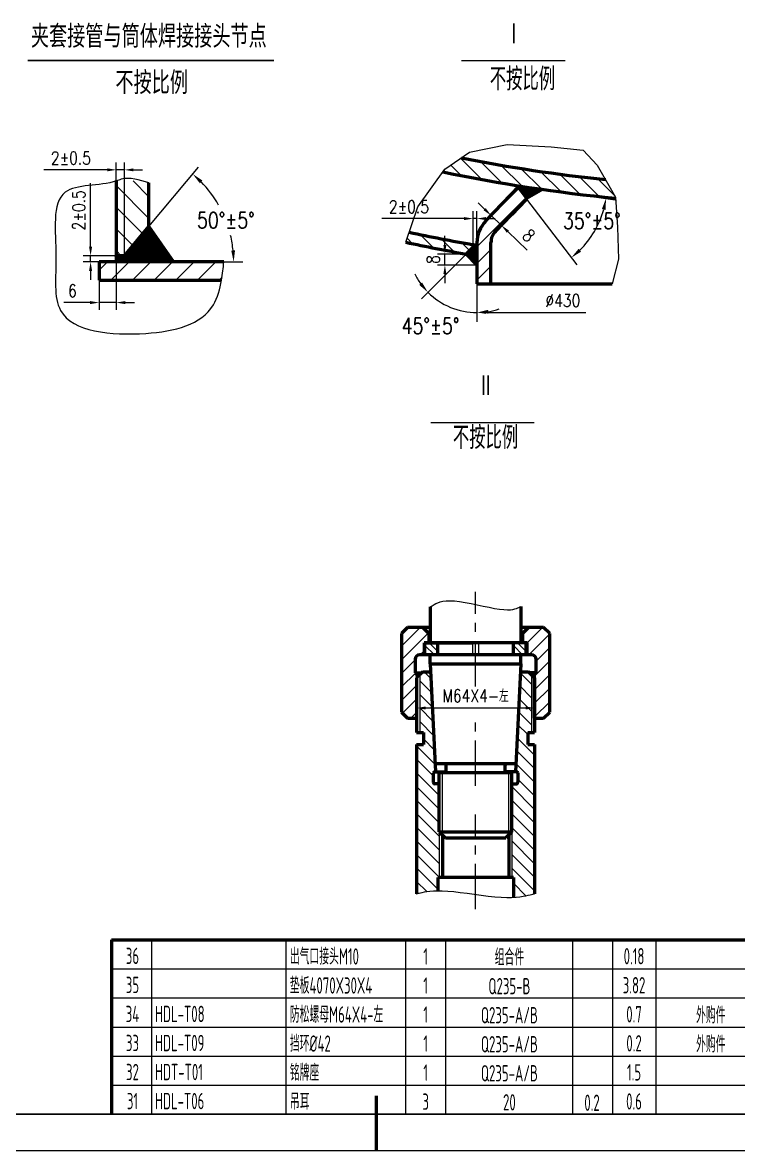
# Model space of a CAD drawing. Header units: millimetres. Extents: x 6558 to 31654, y 4748 to 14840.
# Drawn here: x 20206 to 22573, y 4748 to 8477 of the extents above; entities that cross this region are included whole.
import ezdxf
from ezdxf.enums import TextEntityAlignment as Align

# ---------------------------------------------------------------- set-up
doc = ezdxf.new("R2010")
doc.units = ezdxf.units.MM
doc.header["$LTSCALE"] = 120
doc.linetypes.add('CENTER', pattern=[2, 1.25, -0.25, 0.25, -0.25])
doc.linetypes.add('DASHED', pattern=[0.75, 0.5, -0.25])
doc.layers.get('Defpoints').update_dxf_attribs({"lineweight": 18})
for name, color, linetype, lineweight in [('1轮廓实线层', 7, 'Continuous', 50), ('2细线层', 4, 'Continuous', 18), ('3中心线层', 1, 'CENTER', 18), ('4虚线层', 6, 'DASHED', 18), ('5剖面线层', 2, 'Continuous', 18), ('6文字层', 3, 'Continuous', 20), ('7标注层', 4, 'Continuous', 20)]:
    doc.layers.add(name, color=color, linetype=linetype, lineweight=lineweight)
doc.layers.add('图框层', color=7, linetype='Continuous')
doc.styles.add('PC_TEXTSTYLE', font='gbenor.shx', dxfattribs={"width": 0.8, "bigfont": 'gbcbig.shx'})
doc.styles.get("Standard").update_dxf_attribs({"font": 'isocp.shx', "width": 0.707, "bigfont": 'hztxt.shx'})
doc.styles.add('TH_GBDIM', font='romans.shx', dxfattribs={"width": 0.8, "bigfont": 'gbcbig.shx'})
doc.dimstyles.new('TH_GBDIM', dxfattribs={"dimscale": 12, "dimtxt": 3.5, "dimasz": 2.5, "dimexe": 2, "dimexo": 0, "dimgap": 1.5, "dimtad": 1, "dimdec": 0, "dimzin": 0, "dimdsep": 46, "dimtxsty": 'TH_GBDIM', "dimcen": 2.5, "dimclrd": 256, "dimclre": 256, "dimclrt": 256, "dimadec": 0, "dimazin": 0, "dimtfac": 0.714286, "dimtdec": 0, "dimtmove": 0, "dimatfit": 3, "dimfxl": 0, "dimtzin": 0, "dimlwd": -1, "dimlwe": -1, "dimarcsym": 0})
doc.dimstyles.new('TH_GBDIM$2', dxfattribs={"dimscale": 15, "dimtxt": 3.5, "dimasz": 2.5, "dimexe": 2, "dimexo": 0, "dimgap": 1.5, "dimtad": 1, "dimtih": 1, "dimtoh": 1, "dimdec": 0, "dimzin": 0, "dimdsep": 46, "dimtxsty": 'TH_GBDIM', "dimcen": 2.5, "dimclrd": 256, "dimclre": 256, "dimclrt": 256, "dimadec": 0, "dimazin": 0, "dimtfac": 0.714286, "dimtdec": 0, "dimtmove": 0, "dimatfit": 3, "dimfxl": 0, "dimtzin": 0, "dimlwd": -1, "dimlwe": -1, "dimarcsym": 0})

# ---------------------------------------------------------------- blocks, each defined once
blk = doc.blocks.new('*D50')
at = {"layer": '7标注层'}
for p, q in [((21928.1, 7925.1), (22164.7, 7891)), ((21871.8, 7892.6), (22038.6, 7675.5))]:
    blk.add_line(p, q, dxfattribs=at)
blk.add_arc((21836.8, 7938.2), 301.3, 314.6653, 344.6759, dxfattribs=at)
for points in [[(22121.3, 7859.9), (22133.5, 7857.3), (22135, 7895.3)], [(22052.7, 7719.2), (22044.5, 7728.6), (22020.3, 7699.3)]]:
    blk.add_solid(points, dxfattribs=at)
at = {"layer": 'Defpoints', "color": 0}
for p in [(21836.6, 7938.5), (21849.1, 7936.5), (21928.1, 7925.1), (21871.8, 7892.6), (22114.3, 7820.7)]:
    blk.add_point(p, dxfattribs=at)
at = {"layer": '7标注层', "insert": (22088.2, 7820.9), "char_height": 52.5, "attachment_point": 5, "style": 'TH_GBDIM'}
blk.add_mtext('35%%d%%p5%%d', dxfattribs=at)
blk = doc.blocks.new('*D51')
at = {"layer": '7标注层'}
for p, q in [((21733.4, 7859.7), (21711.8, 7880.5)), ((21786.8, 7871.8), (21738.3, 7821.6)), ((21755, 7838.9), (21788.7, 7806.4)), ((21820.5, 7839.3), (21772, 7789.1)), ((21810.3, 7785.6), (21873.9, 7724.2))]:
    blk.add_line(p, q, dxfattribs=at)
for points in [[(21736.9, 7863.3), (21729.9, 7856.1), (21755, 7838.9)], [(21813.8, 7789.2), (21806.8, 7782), (21788.7, 7806.4)]]:
    blk.add_solid(points, dxfattribs=at)
at = {"layer": 'Defpoints', "color": 0}
for p in [(21786.8, 7871.8), (21755, 7838.9), (21820.5, 7839.3)]:
    blk.add_point(p, dxfattribs=at)
at = {"layer": '7标注层', "insert": (21880, 7772.5), "char_height": 42, "attachment_point": 5, "rotation": 316.0489, "style": 'TH_GBDIM'}
blk.add_mtext('8{}{}', dxfattribs=at)
blk = doc.blocks.new('*D52')
at = {"layer": '7标注层'}
for p, q in [((21602.2, 7741.4), (21602.2, 7771.4)), ((21672.9, 7711.4), (21578.2, 7711.4)), ((21602.2, 7674.8), (21602.2, 7711.4)), ((21708.3, 7674.8), (21578.2, 7674.8)), ((21602.2, 7644.8), (21602.2, 7614.8))]:
    blk.add_line(p, q, dxfattribs=at)
for points in [[(21597.2, 7741.4), (21607.2, 7741.4), (21602.2, 7711.4)], [(21597.2, 7644.8), (21607.2, 7644.8), (21602.2, 7674.8)]]:
    blk.add_solid(points, dxfattribs=at)
at = {"layer": 'Defpoints', "color": 0}
for p in [(21602.2, 7711.4), (21672.9, 7711.4), (21708.3, 7674.8)]:
    blk.add_point(p, dxfattribs=at)
at = {"layer": '7标注层', "insert": (21563.2, 7693.1), "char_height": 42, "attachment_point": 5, "rotation": 90, "style": 'TH_GBDIM'}
blk.add_mtext('8{}{}', dxfattribs=at)
blk = doc.blocks.new('*D53')
at = {"layer": '7标注层'}
for p, q in [((21695.9, 7742.2), (21695.9, 7852.5)), ((21708.3, 7742.2), (21708.3, 7852.5)), ((21665.9, 7828.5), (21393.4, 7828.5)), ((21708.3, 7828.5), (21695.9, 7828.5)), ((21738.3, 7828.5), (21768.3, 7828.5))]:
    blk.add_line(p, q, dxfattribs=at)
for points in [[(21665.9, 7833.5), (21665.9, 7823.5), (21695.9, 7828.5)], [(21738.3, 7833.5), (21738.3, 7823.5), (21708.3, 7828.5)]]:
    blk.add_solid(points, dxfattribs=at)
at = {"layer": 'Defpoints', "color": 0}
for p in [(21708.3, 7828.5), (21695.9, 7742.2), (21708.3, 7742.2)]:
    blk.add_point(p, dxfattribs=at)
at = {"layer": '7标注层', "insert": (21483.4, 7867.5), "char_height": 42, "attachment_point": 5, "style": 'TH_GBDIM'}
blk.add_mtext('2%%p0.5', dxfattribs=at)
blk = doc.blocks.new('*D54')
at = {"layer": '7标注层'}
for p, q in [((21672.6, 7711.1), (21525, 7563.5)), ((21708.3, 7612.8), (21708.3, 7487.6))]:
    blk.add_line(p, q, dxfattribs=at)
for start, end in [(206.2376, 215.6188), (225, 270), (279.3812, 288.7624)]:
    blk.add_arc((21708.3, 7746.9), 229.3, start, end, dxfattribs=at)
for points in [[(21526.7, 7617.4), (21517.2, 7609.3), (21546.2, 7584.7)], [(21746.2, 7514.4), (21745.2, 7526.9), (21708.3, 7517.6)]]:
    blk.add_solid(points, dxfattribs=at)
at = {"layer": 'Defpoints', "color": 0}
for p in [(21695.9, 7734.5), (21708.3, 7748.5), (21672.6, 7711.1), (21708.3, 7612.8), (21649, 7525.4)]:
    blk.add_point(p, dxfattribs=at)
at = {"layer": '7标注层', "insert": (21554.8, 7473.9), "char_height": 52.5, "attachment_point": 5, "style": 'TH_GBDIM'}
blk.add_mtext('45°%%p5%%d', dxfattribs=at)
blk = doc.blocks.new('*D55')
at = {"layer": '7标注层'}
for p, q in [((21708.3, 7612.8), (21708.3, 7494.4)), ((21738.3, 7518.4), (22068.8, 7518.4))]:
    blk.add_line(p, q, dxfattribs=at)
blk.add_solid([(21738.3, 7523.4), (21738.3, 7513.4), (21708.3, 7518.4)], dxfattribs=at)
at = {"layer": 'Defpoints', "color": 0}
for p in [(21708.3, 7612.8), (22276.4, 7612.8), (22276.4, 7518.4)]:
    blk.add_point(p, dxfattribs=at)
at = {"layer": '7标注层', "insert": (21992.4, 7557.4), "char_height": 42, "attachment_point": 5, "style": 'TH_GBDIM'}
blk.add_mtext('%%C430{}{}', dxfattribs=at)
blk = doc.blocks.new('*D78')
at = {"layer": '7标注层', "linetype": 'Continuous'}
for p, q in [((20515.5, 7685.6), (20515.5, 7526.8)), ((20459, 7624.8), (20459, 7526.8)), ((20429, 7550.8), (20342.2, 7550.8)), ((20515.5, 7550.8), (20459, 7550.8)), ((20545.5, 7550.8), (20575.5, 7550.8))]:
    blk.add_line(p, q, dxfattribs=at)
for points in [[(20429, 7555.8), (20429, 7545.8), (20459, 7550.8)], [(20545.5, 7555.8), (20545.5, 7545.8), (20515.5, 7550.8)]]:
    blk.add_solid(points, dxfattribs=at)
at = {"layer": 'Defpoints', "color": 0, "linetype": 'Continuous'}
for p in [(20515.5, 7685.6), (20459, 7624.8), (20459, 7550.8)]:
    blk.add_point(p, dxfattribs=at)
at = {"layer": '7标注层', "linetype": 'Continuous', "insert": (20370.6, 7589.8), "char_height": 42, "attachment_point": 5, "style": 'TH_GBDIM'}
blk.add_mtext('6{}{}', dxfattribs=at)
blk = doc.blocks.new('*D79')
at = {"layer": '7标注层'}
for p, q in [((20623.5, 7802.4), (20788, 7998.4)), ((20871.2, 7685.6), (20933.9, 7685.6))]:
    blk.add_line(p, q, dxfattribs=at)
for start, end in [(29.7417, 44.3184), (5.6816, 13.3396)]:
    blk.add_arc((20525.5, 7685.6), 378.3, start, end, dxfattribs=at)
for points in [[(20792, 7945.3), (20800.5, 7954.5), (20768.7, 7975.4)], [(20908.2, 7723.3), (20895.8, 7722.7), (20903.9, 7685.6)]]:
    blk.add_solid(points, dxfattribs=at)
at = {"layer": 'Defpoints', "color": 0}
for p in [(20841.6, 7893.5), (20623.5, 7802.4), (20459, 7685.6), (20542.5, 7705.8), (20871.2, 7685.6)]:
    blk.add_point(p, dxfattribs=at)
at = {"layer": '7标注层', "insert": (20878, 7823.1), "char_height": 52.5, "attachment_point": 5, "style": 'TH_GBDIM'}
blk.add_mtext('50°%%p5%%d', dxfattribs=at)
blk = doc.blocks.new('*D80')
at = {"layer": '7标注层'}
for p, q in [((20430.7, 7735.8), (20430.7, 7945.8)), ((20515.7, 7705.8), (20406.7, 7705.8)), ((20515.5, 7685.6), (20406.7, 7685.6)), ((20430.7, 7685.6), (20430.7, 7705.8)), ((20430.7, 7655.6), (20430.7, 7625.6))]:
    blk.add_line(p, q, dxfattribs=at)
for points in [[(20425.7, 7735.8), (20435.7, 7735.8), (20430.7, 7705.8)], [(20425.7, 7655.6), (20435.7, 7655.6), (20430.7, 7685.6)]]:
    blk.add_solid(points, dxfattribs=at)
at = {"layer": 'Defpoints', "color": 0}
for p in [(20430.7, 7685.6), (20515.5, 7685.6), (20515.7, 7705.8)]:
    blk.add_point(p, dxfattribs=at)
at = {"layer": '7标注层', "insert": (20391.7, 7855.8), "char_height": 42, "attachment_point": 5, "rotation": 90, "style": 'TH_GBDIM'}
blk.add_mtext('2%%p0.5', dxfattribs=at)
blk = doc.blocks.new('*D81')
at = {"layer": '7标注层'}
for p, q in [((20485.7, 7989.6), (20275.7, 7989.6)), ((20515.7, 7705.8), (20515.7, 8013.6)), ((20542.5, 7989.6), (20515.7, 7989.6)), ((20542.5, 7705.8), (20542.5, 8013.6)), ((20572.5, 7989.6), (20602.5, 7989.6))]:
    blk.add_line(p, q, dxfattribs=at)
for points in [[(20485.7, 7994.6), (20485.7, 7984.6), (20515.7, 7989.6)], [(20572.5, 7994.6), (20572.5, 7984.6), (20542.5, 7989.6)]]:
    blk.add_solid(points, dxfattribs=at)
at = {"layer": 'Defpoints', "color": 0}
for p in [(20542.5, 7989.6), (20515.7, 7705.8), (20542.5, 7705.8)]:
    blk.add_point(p, dxfattribs=at)
at = {"layer": '7标注层', "insert": (20365.7, 8028.6), "char_height": 42, "attachment_point": 5, "style": 'TH_GBDIM'}
blk.add_mtext('2%%p0.5', dxfattribs=at)
blk = doc.blocks.new('*D84')
at = {"layer": '7标注层'}
for p, q in [((21508.8, 6302.3), (21508.8, 6186.5)), ((21898.8, 6268.1), (21898.8, 6186.5)), ((21538.8, 6210.5), (21868.8, 6210.5))]:
    blk.add_line(p, q, dxfattribs=at)
for points in [[(21538.8, 6215.5), (21538.8, 6205.5), (21508.8, 6210.5)], [(21868.8, 6215.5), (21868.8, 6205.5), (21898.8, 6210.5)]]:
    blk.add_solid(points, dxfattribs=at)
at = {"layer": 'Defpoints', "color": 0}
for p in [(21508.8, 6302.3), (21898.8, 6268.1), (21898.8, 6210.5)]:
    blk.add_point(p, dxfattribs=at)
at = {"layer": '7标注层', "insert": (21703.8, 6250.7), "char_height": 42, "attachment_point": 5, "style": 'TH_GBDIM'}
blk.add_mtext('M64X4-左', dxfattribs=at)
blk = doc.blocks.new('*D82')
for p, q in [((-438.206963, -146.481532), (-438.204407, -146.480925)), ((-438.204407, -146.480925), (-438.186511, -146.476675)), ((-438.186511, -146.476675), (-438.137937, -146.465139)), ((-438.137937, -146.465139), (-438.043346, -146.442674)), ((-438.043346, -146.442674), (-437.887398, -146.405638)), ((-437.887398, -146.405638), (-437.654755, -146.350386)), ((-437.654755, -146.350386), (-437.330077, -146.273277)), ((-437.330077, -146.273277), (-436.898025, -146.170667)), ((-436.898025, -146.170667), (-436.343664, -146.042057)), ((-436.343664, -146.042057), (-435.653675, -145.899522)), ((-435.653675, -145.899522), (-434.815142, -145.758282)), ((-434.815142, -145.758282), (-433.81515, -145.633556)), ((-433.81515, -145.633556), (-432.640783, -145.540562)), ((-432.640783, -145.540562), (-431.279126, -145.494521)), ((-431.279126, -145.494521), (-429.717264, -145.51065)), ((-429.717264, -145.51065), (-427.942281, -145.604169)), ((-427.942281, -145.604169), (-425.952516, -145.783795)), ((-425.952516, -145.783795), (-423.791324, -146.03223)), ((-423.791324, -146.03223), (-421.513314, -146.325675)), ((-421.513314, -146.325675), (-419.173094, -146.640331)), ((-419.173094, -146.640331), (-416.825275, -146.952397)), ((-416.825275, -146.952397), (-414.524465, -147.238075)), ((-414.524465, -147.238075), (-412.325273, -147.473565)), ((-412.325273, -147.473565), (-410.282308, -147.635066)), ((-410.282308, -147.635066), (-408.439559, -147.7055)), ((-408.439559, -147.7055), (-406.798531, -147.694659)), ((-406.798531, -147.694659), (-405.350108, -147.619058)), ((-405.350108, -147.619058), (-404.085175, -147.495211)), ((-404.085175, -147.495211), (-402.994616, -147.339632)), ((-402.994616, -147.339632), (-402.069317, -147.168833)), ((-402.069317, -147.168833), (-401.300161, -146.999328)), ((-401.300161, -146.999328), (-400.678034, -146.847632)), ((-400.678034, -146.847632), (-400.192466, -146.726791)), ((-400.192466, -146.726791), (-399.827571, -146.635981)), ((-399.827571, -146.635981), (-399.566111, -146.570912)), ((-399.566111, -146.570912), (-399.390847, -146.527295)), ((-399.390847, -146.527295), (-399.284539, -146.500839)), ((-399.284539, -146.500839), (-399.206963, -146.481532)), ((-399.229949, -146.487253), (-399.209837, -146.482248))]:
    blk.add_line(p, q)
blk = doc.blocks.new('*D83')
for p, q in [((-433.706963, -51.677734), (-433.705116, -51.676582)), ((-433.705116, -51.676582), (-433.692182, -51.668518)), ((-433.692182, -51.668518), (-433.657075, -51.64663)), ((-433.657075, -51.64663), (-433.58871, -51.604007)), ((-433.58871, -51.604007), (-433.476001, -51.533736)), ((-433.476001, -51.533736), (-433.30786, -51.428905)), ((-433.30786, -51.428905), (-433.073202, -51.282603)), ((-433.073202, -51.282603), (-432.76094, -51.087918)), ((-432.76094, -51.087918), (-432.359095, -50.843208)), ((-432.359095, -50.843208), (-431.852109, -50.567914)), ((-431.852109, -50.567914), (-431.22353, -50.286748)), ((-431.22353, -50.286748), (-430.456909, -50.024423)), ((-430.456909, -50.024423), (-429.535794, -49.805649)), ((-429.535794, -49.805649), (-428.443733, -49.655138)), ((-428.443733, -49.655138), (-427.164276, -49.597603)), ((-427.164276, -49.597603), (-425.680972, -49.657754)), ((-425.680972, -49.657754), (-423.989656, -49.850681)), ((-423.989656, -49.850681), (-422.135319, -50.152988)), ((-422.135319, -50.152988), (-420.175237, -50.531655)), ((-420.175237, -50.531655), (-418.166687, -50.953663)), ((-418.166687, -50.953663), (-416.166946, -51.385993)), ((-416.166946, -51.385993), (-414.233291, -51.795626)), ((-414.233291, -51.795626), (-412.422998, -52.149541)), ((-412.422998, -52.149541), (-410.793344, -52.414722)), ((-405.731602, -52.349124), (-405.203592, -52.185799)), ((-405.203592, -52.185799), (-404.788364, -52.018024)), ((-404.788364, -52.018024), (-404.465064, -51.86535)), ((-404.465064, -51.86535), (-404.214832, -51.743347)), ((-404.214832, -51.743347), (-404.026787, -51.651665)), ((-404.026787, -51.651665), (-403.892047, -51.585971)), ((-403.892047, -51.585971), (-403.801726, -51.541935)), ((-403.801726, -51.541935), (-403.746941, -51.515224)), ((-403.746941, -51.515224), (-403.706963, -51.495732)), ((-403.718809, -51.501508), (-403.708444, -51.496454)), ((-410.793344, -52.414722), (-409.388585, -52.566909)), ((-409.388585, -52.566909), (-408.200887, -52.616892)), ((-408.200887, -52.616892), (-407.209394, -52.584221)), ((-407.209394, -52.584221), (-406.393251, -52.488449)), ((-406.393251, -52.488449), (-405.731602, -52.349124))]:
    blk.add_line(p, q)
blk = doc.blocks.new('PC_MXB_BLOCK')
at = {"layer": '1轮廓实线层'}
for p, q in [((-180, 8), (-180, 0)), ((0, 8), (0, 0))]:
    blk.add_line(p, q, dxfattribs=at)
at = {"layer": '2细线层'}
for p, q in [((-180, 8), (0, 8)), ((-169, 8), (-169, 0)), ((-132, 8), (-132, 0)), ((-99, 8), (-99, 0)), ((-88, 8), (-88, 0)), ((-53, 8), (-53, 0)), ((-42, 8), (-42, 0)), ((-30, 8), (-30, 0)), ((-180, 0), (0, 0))]:
    blk.add_line(p, q, dxfattribs=at)
at = {"layer": '6文字层', "style": 'PC_TEXTSTYLE'}
for tag, width, p, p2 in [('序号', 0.769182, (-178.38, 1.35), (-170.09, 1.35)), ('代号', 3.14773, (-168.05, 1.35), (-134.11, 1.35)), ('总重', 0.958888, (-41.2, 1.27), (-30.86, 1.27)), ('名称', 2.802424, (-130.87, 1.2), (-100.28, 1.2)), ('数量', 0.817449, (-97.88, 1.2), (-89, 1.2)), ('材料', 2.943328, (-86.43, 1.01), (-54.3, 1.01)), ('单重', 0.854038, (-52.21, 0.89), (-43, 0.89)), ('备注', 2.494074, (-28.61, 1.02), (-1.16, 1.02))]:
    blk.add_attdef(tag, text='', height=4.5, dxfattribs=dict(at, width=width)).set_placement(p, p2, align=Align.FIT)

msp = doc.modelspace()

# ---------------------------------------------------------------- hatches: boundary and pattern name
at = {"layer": '5剖面线层'}
h = msp.add_hatch(dxfattribs=at)
h.set_pattern_fill('ANSI31', color=256, scale=312, angle=90, style=0)
h.set_pattern_definition([(135, (19340.195, 2399.815), (-27.57716, -27.57716), [])])
h.paths.add_polyline_path([(21656.79, 8029.64), (21601.79, 7991.44), (21595.86, 7983.14, 0.0274577), (22166.24, 7895.83), (22165.99, 7899.33), (22133.12, 7957.25, -0.0231758)])
h.paths.add_polyline_path([(21672.61, 7711.14), (21695.93, 7734.46), (21695.93, 7742.23, -0.0093216), (21484.46, 7783.26), (21473.22, 7750.22, 0.0087398)])
at = {"layer": '5剖面线层', "linetype": 'Continuous'}
h = msp.add_hatch(dxfattribs=at)
h.set_pattern_fill('ANSI31', color=256, scale=405, angle=90, style=0)
h.set_pattern_definition([(135, (27623.677, 9277.25), (-35.79728, -35.79728), [])])
h.paths.add_polyline_path([(20515.52, 7705.83), (20542.52, 7705.83), (20623.52, 7802.36), (20623.52, 7946.15, 0.022522), (20599.53, 7950.33, 0.0486905), (20515.52, 7952.87)])
at = {"layer": '5剖面线层'}
h = msp.add_hatch(dxfattribs=at)
h.set_pattern_fill('ANSI31', color=256, scale=312, style=0)
h.set_pattern_definition([(45, (19362.234, 2465.826), (-27.57716, 27.57716), [])])
h.paths.add_polyline_path([(21871.83, 7892.61), (21843.01, 7930.14), (21737.45, 7820.64, 0.194159), (21708.32, 7748.46), (21708.32, 7612.79), (21754.54, 7612.79), (21754.54, 7749.96, -0.194159), (21769.11, 7786.05)])
h = msp.add_hatch(dxfattribs=at)
h.set_pattern_fill('ANSI37', color=256, scale=31.2, style=0)
h.set_pattern_definition([(45, (19362.2336, 2465.826), (-2.7577164, 2.7577164), []), (135, (19362.2336, 2465.826), (-2.7577164, -2.7577164), [])])
h.paths.add_polyline_path([(21924.27, 7922.38), (21849.1, 7936.46), (21843.01, 7930.14), (21871.83, 7892.61)])
h = msp.add_hatch(dxfattribs=at)
h.set_pattern_fill('ANSI37', color=256, scale=0.9, style=0)
h.set_pattern_definition([(45, (-2853.2057, -2084.9007), (-2.02055763, 2.02055763), []), (135, (-2853.2057, -2084.9007), (-2.02055763, -2.02055763), [])])
h.paths.add_polyline_path([(20623.52, 7802.36), (20542.52, 7705.83), (20515.52, 7705.83), (20515.52, 7685.58), (20704.52, 7685.58)])
h = msp.add_hatch(dxfattribs=at)
h.set_pattern_fill('ANSI37', color=256, scale=31.2, style=0)
h.set_pattern_definition([(45, (10214.291, 11685.6365), (-2.7577164, 2.7577164), []), (135, (10214.291, 11685.6365), (-2.7577164, -2.7577164), [])])
h.paths.add_polyline_path([(21672.61, 7711.14), (21708.32, 7674.81), (21708.32, 7742.23), (21695.93, 7742.23), (21695.93, 7734.46)])
at = {"layer": '5剖面线层', "linetype": 'Continuous'}
h = msp.add_hatch(dxfattribs=at)
h.set_pattern_fill('ANSI31', color=256, scale=405, style=0)
h.set_pattern_definition([(45, (15624.384, 7762.935), (-35.7973, 35.7973), [])])
h.paths.add_polyline_path([(20623.52, 7624.83), (20623.52, 7685.58), (20459.04, 7685.58), (20459.04, 7624.83)])
h.paths.add_polyline_path([(20704.52, 7624.83), (20704.52, 7685.58), (20623.52, 7685.58), (20623.52, 7624.83)])
h.paths.add_polyline_path([(20704.52, 7685.58), (20704.52, 7624.83), (20863.91, 7624.83, 0.0239619), (20871.19, 7685.58)])
at = {"layer": '5剖面线层'}
h = msp.add_hatch(dxfattribs=at)
h.set_pattern_fill('ANSI31', color=256, scale=10, style=0)
h.set_pattern_definition([(45, (170.85, -1492.686), (-22.45064, 22.45064), [])])
h.paths.add_polyline_path([(21518.82, 6386.37), (21533.82, 6386.37), (21533.82, 6426.37), (21548.82, 6426.37), (21548.82, 6456.37), (21528.82, 6476.37), (21478.82, 6476.37), (21458.82, 6456.37), (21458.82, 6196.37), (21478.82, 6176.37), (21508.82, 6176.37), (21508.82, 6321.37), (21503.82, 6326.37), (21503.82, 6371.37, -0.4142136)])
h.paths.add_polyline_path([(21948.82, 6436.13), (21873.82, 6411.94), (21873.82, 6386.37), (21888.82, 6386.37, -0.4142136), (21903.82, 6371.37), (21903.82, 6326.37), (21898.82, 6321.37), (21898.82, 6176.37), (21928.82, 6176.37), (21948.82, 6196.37), (21948.82, 6277.91), (21933.91, 6281.09, -0.8998606), (21928.97, 6281.62, -1.1112833), (21933.91, 6281.09), (21948.82, 6277.91)])
h.paths.add_polyline_path([(21948.82, 6456.37), (21928.82, 6476.37), (21878.82, 6476.37), (21858.82, 6456.37), (21858.82, 6426.37), (21873.82, 6426.37), (21873.82, 6411.94), (21948.82, 6436.13)])
h = msp.add_hatch(dxfattribs=at)
h.set_pattern_fill('ANSI31', color=256, scale=5, angle=90, style=0)
h.set_pattern_definition([(135, (170.85, -1492.686), (-11.22532, -11.22532), [])])
h.paths.add_polyline_path([(21578.82, 6426.37), (21536.32, 6426.37), (21536.32, 6386.37), (21578.82, 6386.37)])
h.paths.add_polyline_path([(21871.32, 6426.37), (21828.82, 6426.37), (21828.82, 6386.37), (21871.32, 6386.37), (21871.32, 6411.13), (21849.75, 6404.18, -0.078163), (21849.87, 6403.41, -1), (21844.87, 6403.41, -0.8550071), (21849.75, 6404.18), (21871.32, 6411.13)])
h = msp.add_hatch(dxfattribs=at)
h.set_pattern_fill('ANSI31', color=256, scale=10, angle=90, style=0)
h.set_pattern_definition([(135, (170.85, -1492.686), (-22.45064, -22.45064), [])])
h.paths.add_polyline_path([(21555.14, 6329.81), (21528.82, 6329.81), (21518.82, 6319.81), (21518.82, 6129.81), (21531.32, 6129.81), (21531.32, 6089.81), (21508.82, 6089.81), (21508.82, 5596.45), (21508.84, 5596.46), (21509.02, 5596.5), (21509.51, 5596.61), (21510.45, 5596.84), (21512.01, 5597.21), (21514.34, 5597.76), (21517.58, 5598.53), (21521.9, 5599.56), (21527.45, 5600.84), (21534.35, 5602.27), (21542.73, 5603.68), (21552.73, 5604.93), (21564.48, 5605.86), (21576.42, 5606.26), (21578.82, 5608.65), (21578.82, 5649.81), (21583.82, 5649.81), (21583.82, 5801.37), (21583.82, 5959.81), (21568.82, 5959.81, -0.4142136), (21563.82, 5964.81), (21563.82, 5994.81, -0.4142136), (21568.82, 5999.81), (21571.63, 5999.81)])
h.paths.add_polyline_path([(21823.82, 5801.37), (21823.82, 5649.81), (21828.82, 5649.81), (21828.82, 5584.63), (21837.38, 5585.07), (21850.03, 5586.31), (21860.94, 5587.87), (21870.19, 5589.58), (21877.88, 5591.27), (21884.1, 5592.79), (21888.96, 5594), (21892.61, 5594.9), (21895.22, 5595.56), (21896.98, 5595.99), (21898.04, 5596.26), (21898.82, 5596.45), (21898.82, 6089.81), (21876.32, 6089.81), (21876.32, 6129.81), (21887.83, 6129.81), (21888.82, 6130.79), (21888.82, 6319.81), (21878.82, 6329.81), (21852.49, 6329.81), (21836, 5999.81), (21838.82, 5999.81, -0.4142136), (21843.82, 5994.81), (21843.82, 5964.81, -0.4142136), (21838.82, 5959.81), (21823.82, 5959.81)])
h.paths.add_polyline_path([(21547.95, 6292), (21795.01, 6292), (21795.01, 6226.68), (21547.95, 6226.68)], flags=9)

# ---------------------------------------------------------------- linework, layer by layer
at = {"color": 0}
for p, q in [((21836.61, 7938.46), (21871.83, 7892.61)), ((21871.83, 7892.61), (21928.03, 7924.51))]:
    msp.add_line(p, q, dxfattribs=at)
msp.add_line((21508.82, 6176.37), (21508.82, 6321.37))
at = {"layer": '1轮廓实线层'}
for p, q in [((20515.52, 7952.87), (20515.52, 7685.58)), ((20623.52, 7802.36), (20623.52, 7946.15)), ((21737.45, 7820.64), (21849.1, 7936.46)), ((21769.11, 7786.05), (21871.83, 7892.61)), ((21870.06, 7890.77), (21823.12, 7842.08)), ((20542.52, 7705.83), (20623.52, 7802.36)), ((20623.52, 7802.36), (20704.52, 7685.58)), ((21695.93, 7734.46), (21672.61, 7711.14)), ((21695.93, 7742.23), (21708.32, 7742.23)), ((21695.93, 7742.23), (21695.93, 7734.46)), ((21708.32, 7748.46), (21708.32, 7612.79)), ((21754.54, 7612.79), (21754.54, 7749.96)), ((20459.04, 7685.58), (20459.04, 7624.83)), ((20871.19, 7685.58), (20459.04, 7685.58)), ((20542.52, 7705.83), (20515.52, 7705.83)), ((21672.61, 7711.14), (21708.32, 7674.81)), ((20459.04, 7624.83), (20863.91, 7624.83)), ((21708.32, 7612.79), (22155.35, 7612.79)), ((21553.82, 6544.49), (21553.82, 6426.37)), ((21853.82, 6546.31), (21853.82, 6426.37)), ((21478.82, 6476.37), (21458.82, 6456.37)), ((21458.82, 6456.37), (21458.82, 6196.37)), ((21553.82, 6476.37), (21478.82, 6476.37)), ((21548.82, 6456.37), (21528.82, 6476.37)), ((21548.82, 6456.37), (21553.82, 6456.37)), ((21548.82, 6456.37), (21548.82, 6426.37)), ((21928.82, 6476.37), (21853.82, 6476.37)), ((21853.82, 6456.37), (21858.82, 6456.37)), ((21858.82, 6456.37), (21878.82, 6476.37)), ((21858.82, 6456.37), (21858.82, 6426.37)), ((21948.82, 6456.37), (21928.82, 6476.37)), ((21948.82, 6196.37), (21948.82, 6456.37)), ((21873.82, 6426.37), (21533.82, 6426.37)), ((21533.82, 6426.37), (21533.82, 6386.37)), ((21536.32, 6426.37), (21693.82, 6426.37)), ((21536.32, 6386.37), (21536.32, 6426.37)), ((21578.82, 6386.37), (21578.82, 6426.37)), ((21828.82, 6386.37), (21828.82, 6426.37)), ((21871.32, 6386.37), (21871.32, 6426.37)), ((21873.82, 6386.37), (21873.82, 6426.37)), ((21888.82, 6386.37), (21518.82, 6386.37)), ((21693.82, 6386.37), (21536.32, 6386.37)), ((21553.82, 6356.37), (21553.82, 6386.37)), ((21853.82, 6356.37), (21853.82, 6386.37)), ((21503.82, 6371.37), (21503.82, 6326.37)), ((21553.82, 6356.37), (21571.63, 5999.81)), ((21553.82, 6356.37), (21853.82, 6356.37)), ((21853.82, 6356.37), (21836, 5999.81)), ((21903.82, 6326.37), (21903.82, 6371.37)), ((21503.82, 6326.37), (21514.6, 6315.59)), ((21503.82, 6326.37), (21525.38, 6326.37)), ((21528.82, 6329.81), (21508.82, 6309.81)), ((21508.82, 6309.81), (21508.82, 6129.81)), ((21528.82, 6329.81), (21556.32, 6329.81)), ((21851.32, 6329.81), (21878.82, 6329.81)), ((21898.82, 6309.81), (21878.82, 6329.81)), ((21903.82, 6326.37), (21882.25, 6326.37)), ((21903.82, 6326.37), (21893.03, 6315.59)), ((21898.82, 6176.37), (21898.82, 6321.37)), ((21898.82, 6309.81), (21898.82, 6129.81)), ((21458.82, 6196.37), (21478.82, 6176.37)), ((21928.82, 6176.37), (21948.82, 6196.37)), ((21478.82, 6176.37), (21508.82, 6176.37)), ((21898.82, 6176.37), (21928.82, 6176.37)), ((21508.82, 6129.81), (21531.32, 6129.81)), ((21531.32, 6129.81), (21531.32, 6089.81)), ((21876.32, 6129.81), (21876.32, 6089.81)), ((21876.32, 6129.81), (21898.82, 6129.81)), ((21887.83, 6129.81), (21888.82, 6130.79)), ((21508.82, 6089.81), (21508.82, 5596.45)), ((21508.82, 6089.81), (21531.32, 6089.81)), ((21876.32, 6089.81), (21898.82, 6089.81)), ((21898.82, 6089.81), (21898.82, 5596.45)), ((21837.33, 6026.37), (21570.3, 6026.37)), ((21606.32, 6001.37), (21606.32, 6021.37)), ((21801.32, 6001.37), (21801.32, 6021.37)), ((21563.82, 5994.81), (21563.82, 5964.81)), ((21568.82, 5999.81), (21606.32, 5999.81)), ((21583.82, 5801.37), (21583.82, 5996.37)), ((21823.82, 5996.37), (21583.82, 5996.37)), ((21838.82, 5999.81), (21801.32, 5999.81)), ((21823.82, 5801.37), (21823.82, 5996.37)), ((21843.82, 5994.81), (21843.82, 5964.81)), ((21583.82, 5959.81), (21568.82, 5959.81)), ((21823.82, 5959.81), (21838.82, 5959.81)), ((21583.82, 5801.37), (21603.82, 5781.37)), ((21583.82, 5801.37), (21823.82, 5801.37)), ((21593.82, 5791.37), (21593.82, 5649.81)), ((21603.82, 5781.37), (21803.82, 5781.37)), ((21823.82, 5801.37), (21803.82, 5781.37)), ((21813.82, 5791.37), (21813.82, 5649.81)), ((21578.82, 5649.81), (21578.82, 5606.31)), ((21828.82, 5649.81), (21578.82, 5649.81)), ((21828.82, 5649.81), (21828.82, 5584.63)), ((20500, 5443.74), (22660, 5443.74)), ((21376, 4747.74), (21376, 4927.74))]:
    msp.add_line(p, q, dxfattribs=at)
for centre, radius, start, end in [((22675.44, 13128.89), 5200, 258.70301, 264.01357), ((22675.44, 13128.89), 5257.78, 258.15109, 264.44235), ((21812.32, 7748.46), 104, 136.04887, 180), ((22690.54, 13433.76), 5777.78, 257.951181, 260.087475), ((21806.54, 7749.96), 52, 136.04887, 180), ((22690.54, 13433.76), 5812.44, 257.910859, 259.913816), ((21518.82, 6371.37), 15, 90, 180), ((21888.82, 6371.37), 15, 0, 90), ((21601.32, 6021.37), 5, 0, 90), ((21806.32, 6021.37), 5, 90, 180), ((21568.82, 5994.81), 5, 90, 180), ((21601.32, 6001.37), 5, 270, 0), ((21806.32, 6001.37), 5, 180, 270), ((21838.82, 5994.81), 5, 0, 90), ((21568.82, 5964.81), 5, 180, 270), ((21838.82, 5964.81), 5, 270, 0)]:
    msp.add_arc(centre, radius, start, end, dxfattribs=at)
for p in [(21695.93, 7742.23), (21695.93, 7734.46), (21708.15, 7742.23), (21672.61, 7711.14), (21672.61, 7711.14)]:
    msp.add_point(p, dxfattribs=at)
at = {"layer": '1轮廓实线层', "color": 0, "linetype": 'ByBlock'}
for p in [(20515.52, 7705.83), (20543.09, 7706.51)]:
    msp.add_point(p, dxfattribs=at)
at = {"layer": '2细线层'}
for p, q in [((21518.82, 6319.81), (21518.82, 6129.81)), ((21888.82, 6319.81), (21888.82, 6129.81)), ((21593.82, 5791.37), (21593.82, 5996.37)), ((21813.82, 5791.37), (21813.82, 5996.37)), ((21583.82, 5801.37), (21583.82, 5649.81)), ((21823.82, 5801.37), (21823.82, 5649.81)), ((17812, 4747.74), (24940, 4747.74))]:
    msp.add_line(p, q, dxfattribs=at)
at = {"layer": '3中心线层'}
for p, q in [((21703.82, 6281.76), (21703.82, 6594.09)), ((21703.82, 5952.71), (21703.82, 6187.46)), ((21703.82, 5545.76), (21703.82, 5858.4))]:
    msp.add_line(p, q, dxfattribs=at)
at = {"layer": '4虚线层'}
for p, q in [((21693.82, 6426.37), (21693.82, 6386.37)), ((21713.82, 6426.37), (21713.82, 6386.37))]:
    msp.add_line(p, q, dxfattribs=at)
at = {"layer": '5剖面线层'}
msp.add_lwpolyline([(21473.22, 7750.22), (21513.08, 7867.45), (21601.79, 7991.44), (21683.41, 8048.13), (21807.6, 8072.93), (21953.09, 8065.84), (22059.54, 8055.21), (22105.67, 8005.62), (22165.99, 7899.33), (22173.09, 7800.14), (22176.64, 7693.85), (22155.35, 7612.79)], dxfattribs=at)
at = {"layer": '7标注层', "linetype": 'Continuous', "lineweight": 25}
msp.add_line((20223.5, 8351.43), (21036.83, 8351.43), dxfattribs=at)
at = {"layer": '7标注层'}
for p, q in [((21657.59, 8351.43), (21999.77, 8351.43)), ((21555.66, 7154.45), (21897.84, 7154.45))]:
    msp.add_line(p, q, dxfattribs=at)
msp.add_spline([(20623.52, 7946.15), (20531.62, 7958.36), (20515.52, 7952.87), (20346.64, 7915.42), (20316.29, 7703.81), (20331.51, 7524.68), (20613.67, 7449.08), (20836.74, 7543.57), (20863.91, 7624.83), (20871.19, 7685.58)], degree=3, dxfattribs=at)
at = {"layer": 'Defpoints', "color": 0, "linetype": 'ByBlock'}
for p in [(21843.01, 7930.14), (21849.1, 7936.46), (21849.1, 7936.46), (21849.1, 7936.46), (21870.06, 7890.77), (21708.32, 7748.46), (20515.52, 7685.58), (21708.32, 7674.81), (21708.32, 7612.79)]:
    msp.add_point(p, dxfattribs=at)
at = {"layer": '图框层'}
msp.add_line((18112, 4867.74), (24820, 4867.74), dxfattribs=at)

# ---------------------------------------------------------------- block references
at = {"layer": '5剖面线层', "xscale": 10, "yscale": 10, "zscale": 10}
for name in ['*D83', '*D82']:
    msp.add_blockref(name, (25890.89, 7061.26), dxfattribs=at)
at = {"layer": '图框层'}
ref = msp.add_blockref('PC_MXB_BLOCK', (22660, 5347.74), dxfattribs=dict(at, xscale=12, yscale=12, zscale=12))
ref.add_attrib('材料', '组合件', dxfattribs={"layer": '6文字层', "height": 54, "style": 'PC_TEXTSTYLE', "width": 0.667}).set_placement((21815.57, 5359.87), align=Align.CENTER)
ref.add_attrib('序号', '36', dxfattribs={"layer": '6文字层', "height": 54, "style": 'PC_TEXTSTYLE', "width": 0.667}).set_placement((20569.18, 5363.93), align=Align.CENTER)
ref.add_attrib('名称', '出气口接头M10', (21089.6, 5362.09), dxfattribs={"layer": '6文字层', "height": 54, "style": 'PC_TEXTSTYLE', "width": 0.667})
ref.add_attrib('数量', '1', dxfattribs={"layer": '6文字层', "height": 54, "style": 'PC_TEXTSTYLE', "width": 0.667}).set_placement((21538.72, 5362.09), align=Align.CENTER)
ref.add_attrib('总重', '0.18', dxfattribs={"layer": '6文字层', "height": 54, "style": 'PC_TEXTSTYLE', "width": 0.667}).set_placement((22227.69, 5362.93), align=Align.CENTER)
ref = msp.add_blockref('PC_MXB_BLOCK', (22660, 5251.74), dxfattribs=dict(at, xscale=12, yscale=12, zscale=12))
ref.add_attrib('材料', 'Q235-B', dxfattribs={"layer": '6文字层', "height": 54, "style": 'PC_TEXTSTYLE', "width": 0.667}).set_placement((21815.57, 5263.87), align=Align.CENTER)
ref.add_attrib('序号', '35', dxfattribs={"layer": '6文字层', "height": 54, "style": 'PC_TEXTSTYLE', "width": 0.667}).set_placement((20569.18, 5267.93), align=Align.CENTER)
ref.add_attrib('名称', '垫板4070X30X4', (21089.6, 5266.09), dxfattribs={"layer": '6文字层', "height": 54, "style": 'PC_TEXTSTYLE', "width": 0.667})
ref.add_attrib('数量', '1', dxfattribs={"layer": '6文字层', "height": 54, "style": 'PC_TEXTSTYLE', "width": 0.667}).set_placement((21538.72, 5266.09), align=Align.CENTER)
ref.add_attrib('总重', '3.82', dxfattribs={"layer": '6文字层', "height": 54, "style": 'PC_TEXTSTYLE', "width": 0.667}).set_placement((22227.69, 5266.93), align=Align.CENTER)
ref = msp.add_blockref('PC_MXB_BLOCK', (22660, 5155.74), dxfattribs=dict(at, xscale=12, yscale=12, zscale=12))
ref.add_attrib('材料', 'Q235-A/B', dxfattribs={"layer": '6文字层', "height": 54, "style": 'PC_TEXTSTYLE', "width": 0.667}).set_placement((21815.57, 5167.87), align=Align.CENTER)
ref.add_attrib('代号', 'HDL-T08', (20643.43, 5171.93), dxfattribs={"layer": '6文字层', "height": 54, "style": 'PC_TEXTSTYLE', "width": 0.667})
ref.add_attrib('序号', '34', dxfattribs={"layer": '6文字层', "height": 54, "style": 'PC_TEXTSTYLE', "width": 0.667}).set_placement((20569.18, 5171.93), align=Align.CENTER)
ref.add_attrib('名称', '防松螺母M64X4-左', (21089.6, 5170.09), dxfattribs={"layer": '6文字层', "height": 54, "style": 'PC_TEXTSTYLE', "width": 0.667})
ref.add_attrib('数量', '1', dxfattribs={"layer": '6文字层', "height": 54, "style": 'PC_TEXTSTYLE', "width": 0.667}).set_placement((21538.72, 5170.09), align=Align.CENTER)
ref.add_attrib('备注', '外购件', dxfattribs={"layer": '6文字层', "height": 54, "style": 'PC_TEXTSTYLE', "width": 0.667}).set_placement((22481.37, 5168.04), align=Align.CENTER)
ref.add_attrib('总重', '0.7', dxfattribs={"layer": '6文字层', "height": 54, "style": 'PC_TEXTSTYLE', "width": 0.667}).set_placement((22227.69, 5170.93), align=Align.CENTER)
ref = msp.add_blockref('PC_MXB_BLOCK', (22660, 5059.74), dxfattribs=dict(at, xscale=12, yscale=12, zscale=12))
ref.add_attrib('材料', 'Q235-A/B', dxfattribs={"layer": '6文字层', "height": 54, "style": 'PC_TEXTSTYLE', "width": 0.667}).set_placement((21815.57, 5071.87), align=Align.CENTER)
ref.add_attrib('代号', 'HDL-T09', (20643.43, 5075.93), dxfattribs={"layer": '6文字层', "height": 54, "style": 'PC_TEXTSTYLE', "width": 0.667})
ref.add_attrib('序号', '33', dxfattribs={"layer": '6文字层', "height": 54, "style": 'PC_TEXTSTYLE', "width": 0.667}).set_placement((20569.18, 5075.93), align=Align.CENTER)
ref.add_attrib('名称', '挡环%%C42', (21089.6, 5074.09), dxfattribs={"layer": '6文字层', "height": 54, "style": 'PC_TEXTSTYLE', "width": 0.667})
ref.add_attrib('数量', '1', dxfattribs={"layer": '6文字层', "height": 54, "style": 'PC_TEXTSTYLE', "width": 0.667}).set_placement((21538.72, 5074.09), align=Align.CENTER)
ref.add_attrib('备注', '外购件', dxfattribs={"layer": '6文字层', "height": 54, "style": 'PC_TEXTSTYLE', "width": 0.667}).set_placement((22481.37, 5072.04), align=Align.CENTER)
ref.add_attrib('总重', '0.2', dxfattribs={"layer": '6文字层', "height": 54, "style": 'PC_TEXTSTYLE', "width": 0.667}).set_placement((22227.69, 5074.93), align=Align.CENTER)
ref = msp.add_blockref('PC_MXB_BLOCK', (22660, 4963.74), dxfattribs=dict(at, xscale=12, yscale=12, zscale=12))
ref.add_attrib('材料', 'Q235-A/B', dxfattribs={"layer": '6文字层', "height": 54, "style": 'PC_TEXTSTYLE', "width": 0.667}).set_placement((21815.57, 4975.87), align=Align.CENTER)
ref.add_attrib('代号', 'HDT-T01', (20643.43, 4979.93), dxfattribs={"layer": '6文字层', "height": 54, "style": 'PC_TEXTSTYLE', "width": 0.667})
ref.add_attrib('序号', '32', dxfattribs={"layer": '6文字层', "height": 54, "style": 'PC_TEXTSTYLE', "width": 0.667}).set_placement((20569.18, 4979.93), align=Align.CENTER)
ref.add_attrib('名称', '铭牌座', (21089.6, 4978.09), dxfattribs={"layer": '6文字层', "height": 54, "style": 'PC_TEXTSTYLE', "width": 0.667})
ref.add_attrib('数量', '1', dxfattribs={"layer": '6文字层', "height": 54, "style": 'PC_TEXTSTYLE', "width": 0.667}).set_placement((21538.72, 4978.09), align=Align.CENTER)
ref.add_attrib('总重', '1.5', dxfattribs={"layer": '6文字层', "height": 54, "style": 'PC_TEXTSTYLE', "width": 0.667}).set_placement((22227.69, 4978.93), align=Align.CENTER)
ref = msp.add_blockref('PC_MXB_BLOCK', (22660, 4867.74), dxfattribs=dict(at, xscale=12, yscale=12, zscale=12))
ref.add_attrib('材料', '20', dxfattribs={"layer": '6文字层', "height": 54, "style": 'PC_TEXTSTYLE', "width": 0.667}).set_placement((21815.57, 4879.87), align=Align.CENTER)
ref.add_attrib('代号', 'HDL-T06', (20643.43, 4883.93), dxfattribs={"layer": '6文字层', "height": 54, "style": 'PC_TEXTSTYLE', "width": 0.667})
ref.add_attrib('序号', '31', dxfattribs={"layer": '6文字层', "height": 54, "style": 'PC_TEXTSTYLE', "width": 0.667}).set_placement((20569.18, 4883.93), align=Align.CENTER)
ref.add_attrib('名称', '吊耳', (21089.6, 4882.09), dxfattribs={"layer": '6文字层', "height": 54, "style": 'PC_TEXTSTYLE', "width": 0.667})
ref.add_attrib('数量', '3', dxfattribs={"layer": '6文字层', "height": 54, "style": 'PC_TEXTSTYLE', "width": 0.667}).set_placement((21538.72, 4882.09), align=Align.CENTER)
ref.add_attrib('单重', '0.2', dxfattribs={"layer": '6文字层', "height": 54, "style": 'PC_TEXTSTYLE', "width": 0.667}).set_placement((22088.76, 4878.39), align=Align.CENTER)
ref.add_attrib('总重', '0.6', dxfattribs={"layer": '6文字层', "height": 54, "style": 'PC_TEXTSTYLE', "width": 0.667}).set_placement((22227.69, 4882.93), align=Align.CENTER)

# ---------------------------------------------------------------- texts
at = {"layer": '2细线层', "width": 0.8}
for s, height, p in [('夹套接管与筒体焊接接头节点', 74.9999, (20233.32, 8393.3)), ('不按比例', 75, (20512.8, 8239.96))]:
    msp.add_text(s, height=height, dxfattribs=at).set_placement(p)
at = {"layer": '2细线层', "style": 'TH_GBDIM'}
for s, p in [('Ⅰ', (21803.07, 8400.41)), ('不按比例', (21750.76, 8252.34)), ('Ⅱ', (21710.68, 7237.56)), ('不按比例', (21628.63, 7066.87))]:
    msp.add_text(s, height=75, dxfattribs=at).set_placement(p)

# ---------------------------------------------------------------- dimensions: what is measured, and where the dimension line sits
at = {"layer": '7标注层'}
for base, p1, p2, text, picture, middle in [((20542.52, 7989.63), (20515.67, 7705.83), (20542.52, 7705.83), '2%%p0.5', '*D81', (20365.67, 7989.63)), ((21898.82, 6210.52), (21508.82, 6302.33), (21898.82, 6268.07), 'M64X4-左', '*D84', (21703.82, 6210.52))]:
    dim = msp.add_linear_dim(base=base, p1=p1, p2=p2, text=text, dimstyle='TH_GBDIM', dxfattribs=at)
    dim.commit()
    dim.dimension.update_dxf_attribs({"geometry": picture, "text_midpoint": middle, "dimtype": 160})
for base, line1, line2, text, picture, middle in [((20841.61, 7893.47), ((20871.19, 7685.58), (20459.04, 7685.58)), ((20542.52, 7705.83), (20623.52, 7802.36)), '<>%%p5%%d', '*D79', (20877.99, 7823.06)), ((22114.25, 7820.74), ((21836.61, 7938.46), (21871.83, 7892.61)), ((21849.1, 7936.46), (21928.07, 7925.09)), '35%%d%%p5%%d', '*D50', (22088.23, 7772.19))]:
    dim = msp.add_angular_dim_2l(base=base, line1=line1, line2=line2, text=text, dimstyle='TH_GBDIM$2', dxfattribs=at)
    dim.commit()
    dim.dimension.update_dxf_attribs({"geometry": picture, "text_midpoint": middle, "dimtype": 162})
dim = msp.add_linear_dim(base=(20430.72, 7685.58), p1=(20515.67, 7705.83), p2=(20515.52, 7685.58), angle=90, text='2%%p0.5', dimstyle='TH_GBDIM', dxfattribs=at)
dim.commit()
dim.dimension.update_dxf_attribs({"geometry": '*D80', "text_midpoint": (20430.72, 7855.83), "dimtype": 160})
for base, p1, p2, text, override, picture, middle in [((21708.32, 7828.51), (21695.93, 7742.23), (21708.32, 7742.23), '2%%p0.5', {"dimgap": 1.5, "dimtad": 1, "dimjust": 0, "dimdec": 1, "dimlfac": 1, "dimse1": 0, "dimse2": 0, "dimsd1": 0, "dimsd2": 0}, '*D53', (21483.43, 7828.51)), ((22276.44, 7518.4), (21708.32, 7612.79), (22276.44, 7612.79), '%%C430{}{}', {"dimgap": 1.5, "dimtad": 1, "dimjust": 0, "dimdec": 0, "dimlfac": 1, "dimse1": 0, "dimse2": 1, "dimsd1": 0, "dimsd2": 1}, '*D55', (21992.38, 7518.4))]:
    dim = msp.add_linear_dim(base=base, p1=p1, p2=p2, text=text, dimstyle='TH_GBDIM', override=override, dxfattribs=at)
    dim.commit()
    dim.dimension.update_dxf_attribs({"geometry": picture, "text_midpoint": middle, "dimtype": 160})
for base, p1, p2, angle, picture, middle, dimtype in [((21755, 7838.85), (21820.47, 7839.33), (21786.78, 7871.81), 136.04887, '*D51', (21852.91, 7744.46), 161), ((21602.15, 7711.45), (21708.32, 7674.81), (21672.92, 7711.45), 90, '*D52', (21602.15, 7693.13), 160)]:
    dim = msp.add_linear_dim(base=base, p1=p1, p2=p2, angle=angle, text='8{}{}', dimstyle='TH_GBDIM', override={"dimgap": 1.5, "dimtad": 1, "dimjust": 0, "dimdec": 1, "dimlfac": 1, "dimse1": 0, "dimse2": 0, "dimsd1": 0, "dimsd2": 0}, dxfattribs=at)
    dim.commit()
    dim.dimension.update_dxf_attribs({"geometry": picture, "text_midpoint": middle, "dimtype": dimtype})
dim = msp.add_angular_dim_2l(base=(21648.98, 7525.38), line1=((21708.32, 7748.46), (21708.32, 7612.79)), line2=((21695.93, 7734.46), (21672.61, 7711.14)), text='<>%%p5%%d', dimstyle='TH_GBDIM$2', override={"dimtmove": 2}, dxfattribs=at)
dim.commit()
dim.dimension.update_dxf_attribs({"geometry": '*D54', "text_midpoint": (21554.77, 7473.93), "dimtype": 162})
at = {"layer": '7标注层', "linetype": 'Continuous'}
dim = msp.add_linear_dim(base=(20459.04, 7550.75), p1=(20515.52, 7685.58), p2=(20459.04, 7624.83), text='6{}{}', dimstyle='TH_GBDIM', override={"dimgap": 1.5, "dimtad": 1, "dimjust": 0, "dimdec": 1, "dimlfac": 1, "dimse1": 0, "dimse2": 0, "dimsd1": 0, "dimsd2": 0}, dxfattribs=at)
dim.commit()
dim.dimension.update_dxf_attribs({"geometry": '*D78', "text_midpoint": (20370.64, 7589.75)})

doc.saveas('drawing.dxf')
